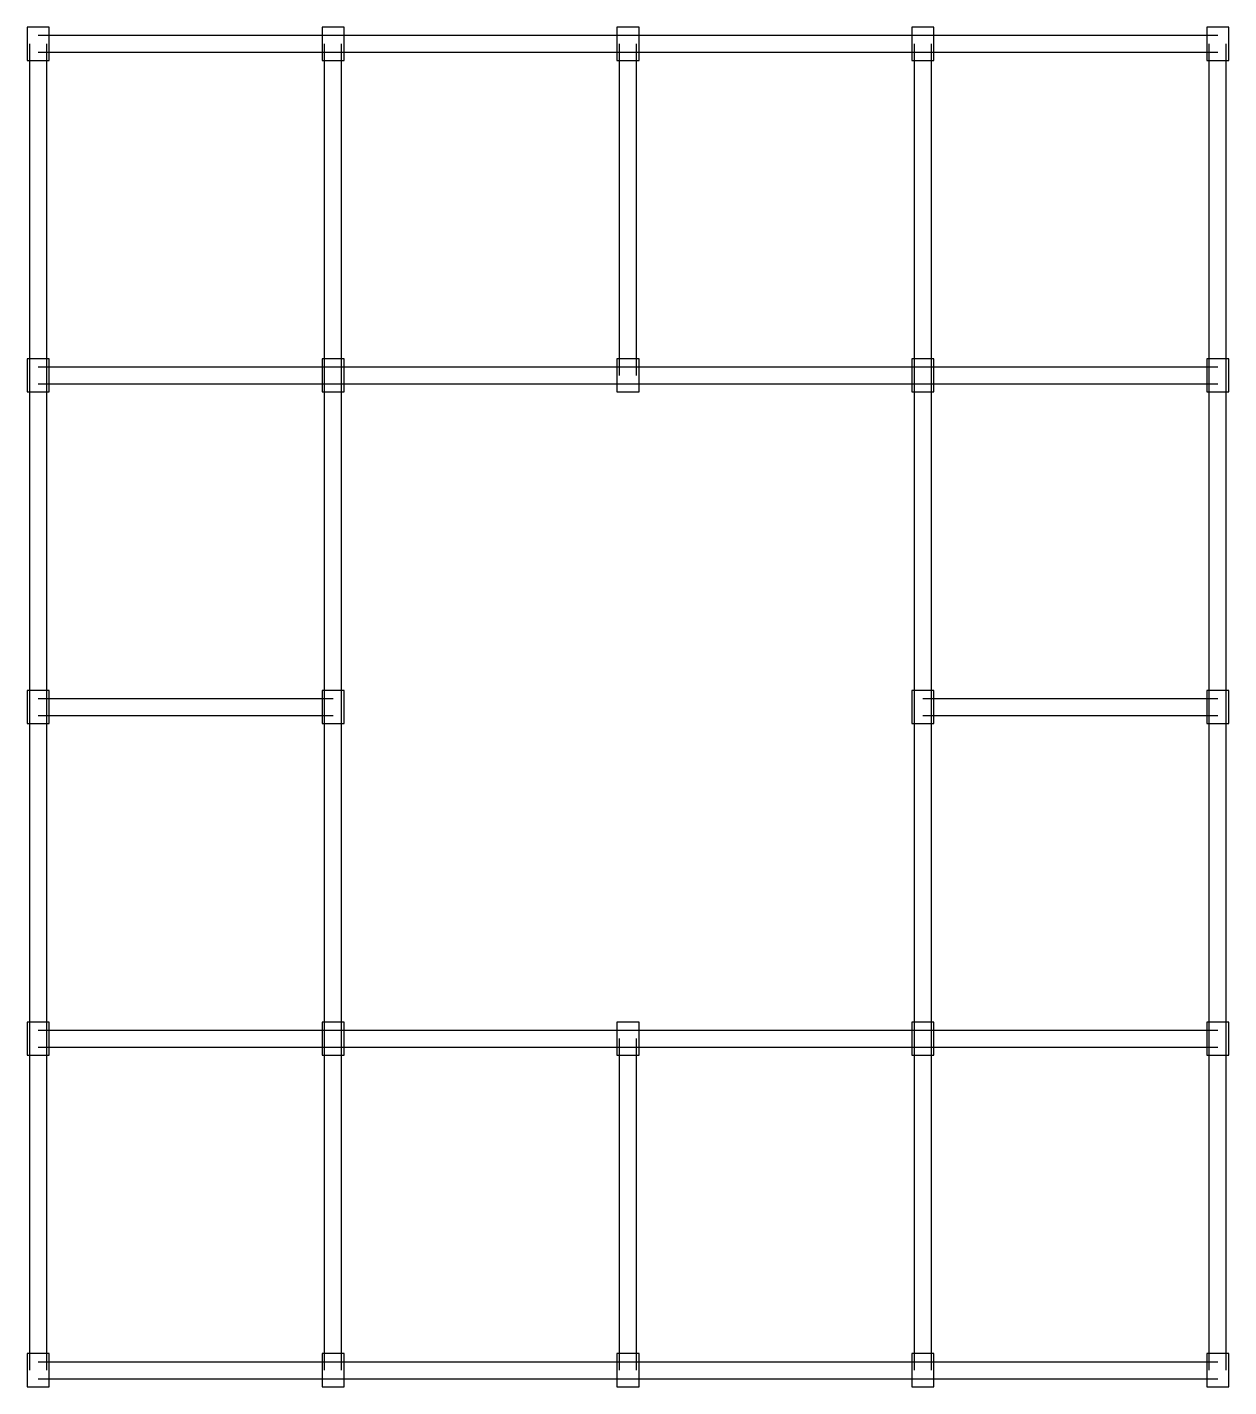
# Model space of a CAD drawing. Header units: metres. Extents: x -150 to 16150, y -225 to 18225.
import ezdxf

# ---------------------------------------------------------------- set-up
doc = ezdxf.new("R2010")
doc.units = ezdxf.units.M
doc.layers.add('COLUMN', color=1, linetype='Continuous')
doc.layers.add('WALL', color=2, linetype='Continuous')

msp = doc.modelspace()

# ---------------------------------------------------------------- linework, layer by layer
at = {"layer": 'COLUMN'}
for points in [[(-150, 17775), (150, 17775), (150, 18225), (-150, 18225), (-150, 17775)], [(3850, 17775), (4150, 17775), (4150, 18225), (3850, 18225), (3850, 17775)], [(7850, 17775), (8150, 17775), (8150, 18225), (7850, 18225), (7850, 17775)], [(11850, 17775), (12150, 17775), (12150, 18225), (11850, 18225), (11850, 17775)], [(15850, 17775), (16150, 17775), (16150, 18225), (15850, 18225), (15850, 17775)], [(-150, 13275), (150, 13275), (150, 13725), (-150, 13725), (-150, 13275)], [(3850, 13275), (4150, 13275), (4150, 13725), (3850, 13725), (3850, 13275)], [(7850, 13275), (8150, 13275), (8150, 13725), (7850, 13725), (7850, 13275)], [(11850, 13275), (12150, 13275), (12150, 13725), (11850, 13725), (11850, 13275)], [(15850, 13275), (16150, 13275), (16150, 13725), (15850, 13725), (15850, 13275)], [(-150, 8775), (150, 8775), (150, 9225), (-150, 9225), (-150, 8775)], [(3850, 8775), (4150, 8775), (4150, 9225), (3850, 9225), (3850, 8775)], [(11850, 8775), (12150, 8775), (12150, 9225), (11850, 9225), (11850, 8775)], [(15850, 8775), (16150, 8775), (16150, 9225), (15850, 9225), (15850, 8775)], [(-150, 4275), (150, 4275), (150, 4725), (-150, 4725), (-150, 4275)], [(3850, 4275), (4150, 4275), (4150, 4725), (3850, 4725), (3850, 4275)], [(7850, 4275), (8150, 4275), (8150, 4725), (7850, 4725), (7850, 4275)], [(11850, 4275), (12150, 4275), (12150, 4725), (11850, 4725), (11850, 4275)], [(15850, 4275), (16150, 4275), (16150, 4725), (15850, 4725), (15850, 4275)], [(-150, -225), (150, -225), (150, 225), (-150, 225), (-150, -225)], [(3850, -225), (4150, -225), (4150, 225), (3850, 225), (3850, -225)], [(7850, -225), (8150, -225), (8150, 225), (7850, 225), (7850, -225)], [(11850, -225), (12150, -225), (12150, 225), (11850, 225), (11850, -225)], [(15850, -225), (16150, -225), (16150, 225), (15850, 225), (15850, -225)]]:
    msp.add_lwpolyline(points, dxfattribs=at)
at = {"layer": 'WALL'}
for p, q in [((0, 18115), (4000, 18115)), ((4000, 18115), (8000, 18115)), ((8000, 18115), (12000, 18115)), ((12000, 18115), (16000, 18115)), ((-115, 13500), (-115, 18000)), ((115, 13500), (115, 18000)), ((3885, 13500), (3885, 18000)), ((4115, 13500), (4115, 18000)), ((7885, 13500), (7885, 18000)), ((8115, 13500), (8115, 18000)), ((11885, 13500), (11885, 18000)), ((12115, 13500), (12115, 18000)), ((15885, 13500), (15885, 18000)), ((16115, 13500), (16115, 18000)), ((0, 17885), (4000, 17885)), ((4000, 17885), (8000, 17885)), ((8000, 17885), (12000, 17885)), ((12000, 17885), (16000, 17885)), ((-115, 9000), (-115, 13500)), ((0, 13615), (4000, 13615)), ((115, 9000), (115, 13500)), ((3885, 9000), (3885, 13500)), ((4000, 13615), (8000, 13615)), ((4115, 9000), (4115, 13500)), ((8000, 13615), (12000, 13615)), ((11885, 9000), (11885, 13500)), ((12000, 13615), (16000, 13615)), ((12115, 9000), (12115, 13500)), ((15885, 9000), (15885, 13500)), ((16115, 9000), (16115, 13500)), ((0, 13385), (4000, 13385)), ((4000, 13385), (8000, 13385)), ((8000, 13385), (12000, 13385)), ((12000, 13385), (16000, 13385)), ((0, 9115), (4000, 9115)), ((12000, 9115), (16000, 9115)), ((-115, 4500), (-115, 9000)), ((0, 8885), (4000, 8885)), ((115, 4500), (115, 9000)), ((3885, 4500), (3885, 9000)), ((4115, 4500), (4115, 9000)), ((11885, 4500), (11885, 9000)), ((12000, 8885), (16000, 8885)), ((12115, 4500), (12115, 9000)), ((15885, 4500), (15885, 9000)), ((16115, 4500), (16115, 9000)), ((0, 4615), (4000, 4615)), ((4000, 4615), (8000, 4615)), ((8000, 4615), (12000, 4615)), ((12000, 4615), (16000, 4615)), ((-115, 0), (-115, 4500)), ((115, 0), (115, 4500)), ((3885, 0), (3885, 4500)), ((4115, 0), (4115, 4500)), ((7885, 0), (7885, 4500)), ((8115, 0), (8115, 4500)), ((11885, 0), (11885, 4500)), ((12115, 0), (12115, 4500)), ((15885, 0), (15885, 4500)), ((16115, 0), (16115, 4500)), ((0, 4385), (4000, 4385)), ((4000, 4385), (8000, 4385)), ((8000, 4385), (12000, 4385)), ((12000, 4385), (16000, 4385)), ((0, 115), (4000, 115)), ((4000, 115), (8000, 115)), ((8000, 115), (12000, 115)), ((12000, 115), (16000, 115)), ((0, -115), (4000, -115)), ((4000, -115), (8000, -115)), ((8000, -115), (12000, -115)), ((12000, -115), (16000, -115))]:
    msp.add_line(p, q, dxfattribs=at)

doc.saveas('drawing.dxf')
